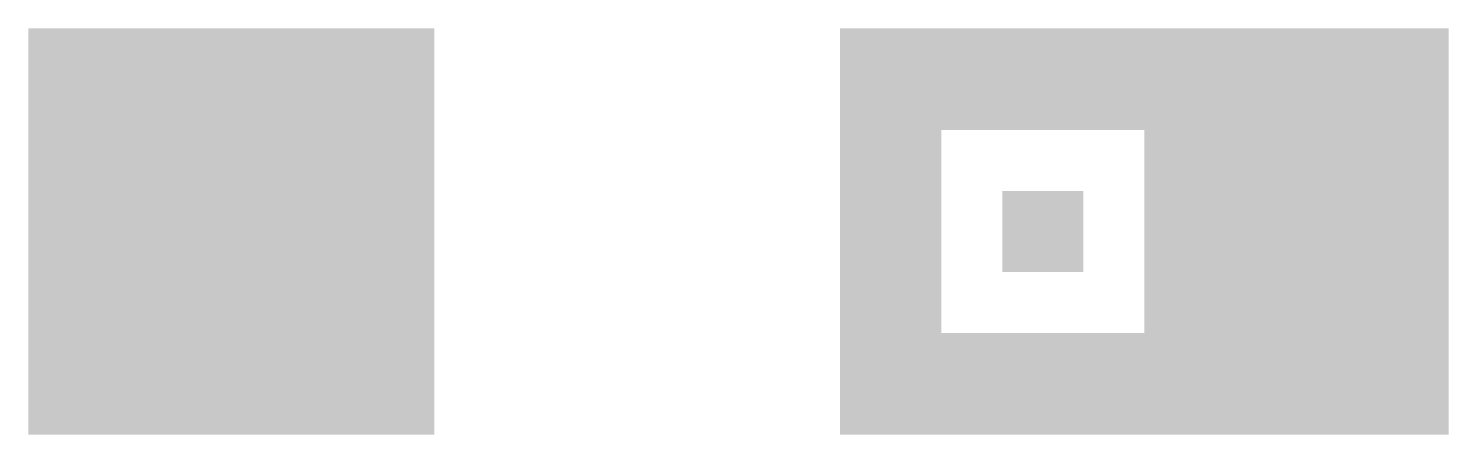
# Model space of a CAD drawing. Header units: metres. Extents: x 1000000 to 1000070, y 500000 to 500020.
import ezdxf

# ---------------------------------------------------------------- set-up
doc = ezdxf.new("R2010")
doc.units = ezdxf.units.M

msp = doc.modelspace()

# ---------------------------------------------------------------- hatches: boundary and pattern name
h = msp.add_hatch(color=4)
h.paths.add_polyline_path([(1000000, 500000), (1000020, 500000), (1000020, 500020), (1000000, 500020)])
h.paths.add_polyline_path([(1000040, 500000), (1000060, 500000), (1000060, 500020), (1000040, 500020)])
h.paths.add_polyline_path([(1000045, 500005), (1000055, 500005), (1000055, 500015), (1000045, 500015)])
h.paths.add_polyline_path([(1000048, 500008), (1000052, 500008), (1000052, 500012), (1000048, 500012)])
h.paths.add_polyline_path([(1000060, 500000), (1000070, 500000), (1000070, 500020), (1000060, 500020)])

doc.saveas('drawing.dxf')
